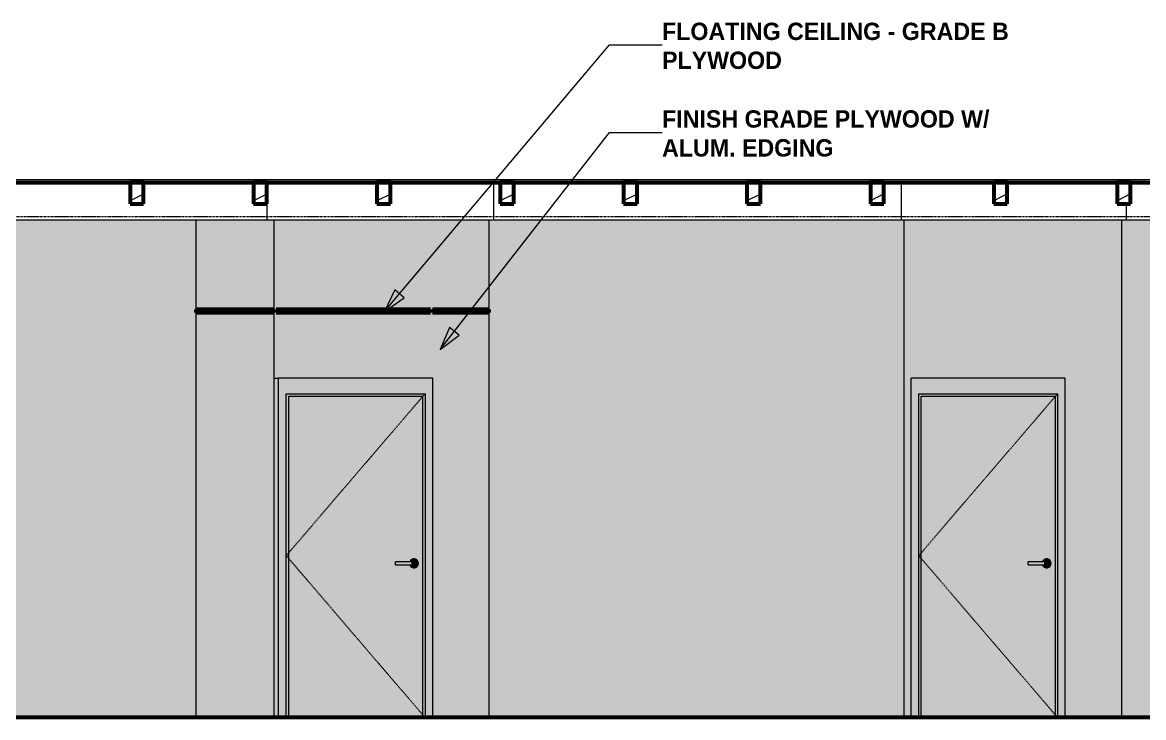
# Model space of a CAD drawing. Header units: inches. Extents: x -3547 to 1646, y 123 to 485.
# Drawn here: x 1069.2 to 1360, y 268 to 448.3 of the extents above; entities that cross this region are included whole.
import ezdxf

# ---------------------------------------------------------------- set-up
doc = ezdxf.new("R2010")
doc.units = ezdxf.units.IN
doc.header["$MEASUREMENT"] = 0
doc.linetypes.add('Dash 1_16_', pattern=[0.125, 0.0625, -0.0625])
doc.linetypes.add('Grid Line 1_2_', pattern=[0.875, 0.5, -0.125, 0.125, -0.125])
for name, color, linetype, lineweight in [('0-2', 7, 'Continuous', 9), ('0-3', 50, 'Continuous', 5), ('A-CLNG', 13, 'Continuous', 18), ('A-CLNG-2', 13, 'Continuous', 60), ('A-DOOR', 31, 'Continuous', 18), ('A-DOOR-1', 31, 'Continuous', 9), ('A-DOOR-2', 31, 'Dash 1_16_', 9), ('A-DOOR-FRAM', 31, 'Continuous', 9), ('A-DOOR-FRAM-1', 31, 'Continuous', 18), ('A-FLOR-2', 250, 'Continuous', 60), ('A-FLOR-LEVL-1', 51, 'Grid Line 1_2_', 9), ('A-FLOR-MCUT-1', 10, 'Continuous', 18), ('A-FLOR-PATT-1', 7, 'Continuous', 9), ('A-FLOR-PATT-3', 253, 'Continuous', 9), ('A-ROOF-3', 10, 'Continuous', 18), ('G-ANNO-TEXT', 231, 'Continuous', 9), ('I-WALL', 2, 'Continuous', 18), ('I-WALL-1', 2, 'Continuous', 5), ('S-BEAM', 12, 'Continuous', 9), ('S-BEAM-1', 250, 'Continuous', 60)]:
    doc.layers.add(name, color=color, linetype=linetype, lineweight=lineweight)
doc.styles.add('Century Gothic_B', font='GOTHICB.TTF', dxfattribs={"height": 4.5})
pattern_1 = [(216.87, (3.642, 7.997), (23.9897714, 15.99364286), [3.998, -35.986]), (206.565, (8.44, 5.598), (-7.9970807, -7.996619), [8.941, -8.941]), (198.435, (8.44, 1.599), (-15.9938446, -7.9970983), [5.058, -20.23])]

# ---------------------------------------------------------------- blocks, each defined once
blk = doc.blocks.new('CTR - 1st Phase - Shell_rvt-4-INTERIOR ELEVATION - CORRIDOR EAST _302_E_ - 3RD FLOOR - WEST WALL')
at = {"layer": 'A-FLOR-PATT-1'}
h = blk.add_hatch(dxfattribs=at)
h.set_pattern_fill('FP_29', color=256, style=0, pattern_type=2)
h.set_pattern_definition([(0, (0.443, 0), (0, 2.399), []), (315, (0.443, 0), (2.3985062, 0), [3.393, -3.393]), (45, (0.443, 0), (2.3985062, 0), [3.393, -3.393])])
h.paths.add_polyline_path([(2460.22, 406.76), (3408.67, 406.76), (3408.67, 407.51), (2452.24, 407.51), (2452.24, 406.76)], flags=0)
at = {"layer": 'A-FLOR-PATT-3'}
h = blk.add_hatch(dxfattribs=at)
h.set_pattern_fill('FP_28', color=256, style=0, pattern_type=2)
h.set_pattern_definition([(0, (0.443, 0), (0, 4.5), []), (90, (0.443, 0), (-4.5, 3e-16), [])])
h.paths.add_polyline_path([(3398.94, 407.51), (3408.67, 407.51), (3408.67, 407.6), (2452.24, 407.6), (2452.24, 407.51), (3366.27, 407.51)], flags=0)
at = {"layer": 'A-FLOR-2'}
for p, q in [((2452.24, 406.76), (3408.67, 406.76)), ((3496.97, 268), (2452.24, 268))]:
    blk.add_line(p, q, dxfattribs=at)
at = {"layer": 'A-FLOR-MCUT-1'}
blk.add_line((3408.67, 407.51), (2452.24, 407.51), dxfattribs=at)
at = {"layer": 'A-ROOF-3'}
for p, q in [((3102.36, 406.76), (3102.36, 397)), ((3208.07, 406.76), (3208.07, 397)), ((3043.57, 401.26), (3043.57, 397)), ((3266.42, 401.26), (3266.42, 397))]:
    blk.add_line(p, q, dxfattribs=at)
blk = doc.blocks.new('LVL-Laminated Veneer Lumber - 4X6 S_ PINE - NO_ 1-V78-INTERIOR ELEVATION - CORRIDOR EAST _302_E_ - 3RD FLOOR - WEST WALL')
at = {"layer": 'S-BEAM'}
h = blk.add_hatch(dxfattribs=at)
h.set_pattern_fill('FP_34', color=256, style=0, pattern_type=2)
h.set_pattern_definition(pattern_1)
h.paths.add_polyline_path([(3011.57, 401.26), (3011.57, 406.76), (3008.07, 406.76), (3008.07, 401.26)], flags=0)
at = {"layer": 'S-BEAM-1'}
for p, q in [((3011.57, 406.76), (3008.07, 406.76)), ((3008.07, 406.76), (3008.07, 401.26)), ((3011.57, 401.26), (3011.57, 406.76)), ((3008.07, 401.26), (3011.57, 401.26))]:
    blk.add_line(p, q, dxfattribs=at)
blk = doc.blocks.new('LVL-Laminated Veneer Lumber - 4X6 S_ PINE - NO_ 1-2262206-INTERIOR ELEVATION - CORRIDOR EAST _302_E_ - 3RD FLOOR - WEST WALL')
at = {"layer": 'S-BEAM'}
h = blk.add_hatch(dxfattribs=at)
h.set_pattern_fill('FP_34', color=256, style=0, pattern_type=2)
h.set_pattern_definition(pattern_1)
h.paths.add_polyline_path([(3043.57, 401.26), (3043.57, 406.76), (3040.07, 406.76), (3040.07, 401.26)], flags=0)
at = {"layer": 'S-BEAM-1'}
for p, q in [((3043.57, 406.76), (3040.07, 406.76)), ((3040.07, 406.76), (3040.07, 401.26)), ((3043.57, 401.26), (3043.57, 406.76)), ((3040.07, 401.26), (3043.57, 401.26))]:
    blk.add_line(p, q, dxfattribs=at)
blk = doc.blocks.new('LVL-Laminated Veneer Lumber - 4X6 S_ PINE - NO_ 1-2262204-INTERIOR ELEVATION - CORRIDOR EAST _302_E_ - 3RD FLOOR - WEST WALL')
at = {"layer": 'S-BEAM'}
h = blk.add_hatch(dxfattribs=at)
h.set_pattern_fill('FP_34', color=256, style=0, pattern_type=2)
h.set_pattern_definition(pattern_1)
h.paths.add_polyline_path([(3072.07, 401.26), (3075.57, 401.26), (3075.57, 406.76), (3072.07, 406.76)], flags=0)
at = {"layer": 'S-BEAM-1'}
for p, q in [((3075.57, 406.76), (3072.07, 406.76)), ((3072.07, 406.76), (3072.07, 401.26)), ((3075.57, 401.26), (3075.57, 406.76)), ((3072.07, 401.26), (3075.57, 401.26))]:
    blk.add_line(p, q, dxfattribs=at)
blk = doc.blocks.new('LVL-Laminated Veneer Lumber - 4X6 S_ PINE - NO_ 1-V79-INTERIOR ELEVATION - CORRIDOR EAST _302_E_ - 3RD FLOOR - WEST WALL')
at = {"layer": 'S-BEAM'}
h = blk.add_hatch(dxfattribs=at)
h.set_pattern_fill('FP_34', color=256, style=0, pattern_type=2)
h.set_pattern_definition(pattern_1)
h.paths.add_polyline_path([(3107.57, 401.26), (3107.57, 406.76), (3104.07, 406.76), (3104.07, 401.26), (3104.86, 401.26)], flags=0)
at = {"layer": 'S-BEAM-1'}
for p, q in [((3107.57, 406.76), (3104.07, 406.76)), ((3104.07, 406.76), (3104.07, 401.26)), ((3107.57, 401.26), (3107.57, 406.76)), ((3104.07, 401.26), (3107.57, 401.26))]:
    blk.add_line(p, q, dxfattribs=at)
blk = doc.blocks.new('LVL-Laminated Veneer Lumber - 4X6 S_ PINE - NO_ 1-V80-INTERIOR ELEVATION - CORRIDOR EAST _302_E_ - 3RD FLOOR - WEST WALL')
at = {"layer": 'S-BEAM'}
h = blk.add_hatch(dxfattribs=at)
h.set_pattern_fill('FP_34', color=256, style=0, pattern_type=2)
h.set_pattern_definition(pattern_1)
h.paths.add_polyline_path([(3136.07, 401.26), (3139.57, 401.26), (3139.57, 406.76), (3136.07, 406.76)], flags=0)
at = {"layer": 'S-BEAM-1'}
for p, q in [((3139.57, 406.76), (3136.07, 406.76)), ((3136.07, 406.76), (3136.07, 401.26)), ((3139.57, 401.26), (3139.57, 406.76)), ((3136.07, 401.26), (3139.57, 401.26))]:
    blk.add_line(p, q, dxfattribs=at)
blk = doc.blocks.new('LVL-Laminated Veneer Lumber - 4X6 S_ PINE - NO_ 1-V81-INTERIOR ELEVATION - CORRIDOR EAST _302_E_ - 3RD FLOOR - WEST WALL')
at = {"layer": 'S-BEAM'}
h = blk.add_hatch(dxfattribs=at)
h.set_pattern_fill('FP_34', color=256, style=0, pattern_type=2)
h.set_pattern_definition(pattern_1)
h.paths.add_polyline_path([(3170.21, 401.26), (3171.57, 401.26), (3171.57, 406.76), (3168.07, 406.76), (3168.07, 401.26)], flags=0)
at = {"layer": 'S-BEAM-1'}
for p, q in [((3171.57, 406.76), (3168.07, 406.76)), ((3168.07, 406.76), (3168.07, 401.26)), ((3171.57, 401.26), (3171.57, 406.76)), ((3168.07, 401.26), (3171.57, 401.26))]:
    blk.add_line(p, q, dxfattribs=at)
blk = doc.blocks.new('LVL-Laminated Veneer Lumber - 4X6 S_ PINE - NO_ 1-V82-INTERIOR ELEVATION - CORRIDOR EAST _302_E_ - 3RD FLOOR - WEST WALL')
at = {"layer": 'S-BEAM'}
h = blk.add_hatch(dxfattribs=at)
h.set_pattern_fill('FP_34', color=256, style=0, pattern_type=2)
h.set_pattern_definition(pattern_1)
h.paths.add_polyline_path([(3202.89, 401.26), (3203.57, 401.26), (3203.57, 406.76), (3200.07, 406.76), (3200.07, 401.26)], flags=0)
at = {"layer": 'S-BEAM-1'}
for p, q in [((3203.57, 406.76), (3200.07, 406.76)), ((3200.07, 406.76), (3200.07, 401.26)), ((3203.57, 401.26), (3203.57, 406.76)), ((3200.07, 401.26), (3203.57, 401.26))]:
    blk.add_line(p, q, dxfattribs=at)
blk = doc.blocks.new('LVL-Laminated Veneer Lumber - 4X6 S_ PINE - NO_ 1-V83-INTERIOR ELEVATION - CORRIDOR EAST _302_E_ - 3RD FLOOR - WEST WALL')
at = {"layer": 'S-BEAM'}
h = blk.add_hatch(dxfattribs=at)
h.set_pattern_fill('FP_34', color=256, style=0, pattern_type=2)
h.set_pattern_definition(pattern_1)
h.paths.add_polyline_path([(3232.07, 401.26), (3235.57, 401.26), (3235.56, 406.76), (3232.07, 406.76)], flags=0)
at = {"layer": 'S-BEAM-1'}
for p, q in [((3235.57, 406.76), (3232.07, 406.76)), ((3232.07, 406.76), (3232.07, 401.26)), ((3235.57, 401.26), (3235.57, 406.76)), ((3232.07, 401.26), (3235.57, 401.26))]:
    blk.add_line(p, q, dxfattribs=at)
blk = doc.blocks.new('LVL-Laminated Veneer Lumber - 4X6 S_ PINE - NO_ 1-2262207-INTERIOR ELEVATION - CORRIDOR EAST _302_E_ - 3RD FLOOR - WEST WALL')
at = {"layer": 'S-BEAM'}
h = blk.add_hatch(dxfattribs=at)
h.set_pattern_fill('FP_34', color=256, style=0, pattern_type=2)
h.set_pattern_definition(pattern_1)
h.paths.add_polyline_path([(3267.57, 401.26), (3267.57, 406.76), (3264.07, 406.76), (3264.07, 401.26), (3266.42, 401.26)], flags=0)
at = {"layer": 'S-BEAM-1'}
for p, q in [((3267.57, 406.76), (3264.07, 406.76)), ((3264.07, 406.76), (3264.07, 401.26)), ((3267.57, 401.26), (3267.57, 406.76)), ((3264.07, 401.26), (3267.57, 401.26))]:
    blk.add_line(p, q, dxfattribs=at)
blk = doc.blocks.new('CTR - 1st Phase - Structure_rvt-4-INTERIOR ELEVATION - CORRIDOR EAST _302_E_ - 3RD FLOOR - WEST WALL')
at = {"layer": '0-2'}
for name in ['LVL-Laminated Veneer Lumber - 4X6 S_ PINE - NO_ 1-V78-INTERIOR ELEVATION - CORRIDOR EAST _302_E_ - 3RD FLOOR - WEST WALL', 'LVL-Laminated Veneer Lumber - 4X6 S_ PINE - NO_ 1-2262206-INTERIOR ELEVATION - CORRIDOR EAST _302_E_ - 3RD FLOOR - WEST WALL', 'LVL-Laminated Veneer Lumber - 4X6 S_ PINE - NO_ 1-2262204-INTERIOR ELEVATION - CORRIDOR EAST _302_E_ - 3RD FLOOR - WEST WALL', 'LVL-Laminated Veneer Lumber - 4X6 S_ PINE - NO_ 1-V79-INTERIOR ELEVATION - CORRIDOR EAST _302_E_ - 3RD FLOOR - WEST WALL', 'LVL-Laminated Veneer Lumber - 4X6 S_ PINE - NO_ 1-V80-INTERIOR ELEVATION - CORRIDOR EAST _302_E_ - 3RD FLOOR - WEST WALL', 'LVL-Laminated Veneer Lumber - 4X6 S_ PINE - NO_ 1-V81-INTERIOR ELEVATION - CORRIDOR EAST _302_E_ - 3RD FLOOR - WEST WALL', 'LVL-Laminated Veneer Lumber - 4X6 S_ PINE - NO_ 1-V82-INTERIOR ELEVATION - CORRIDOR EAST _302_E_ - 3RD FLOOR - WEST WALL', 'LVL-Laminated Veneer Lumber - 4X6 S_ PINE - NO_ 1-V83-INTERIOR ELEVATION - CORRIDOR EAST _302_E_ - 3RD FLOOR - WEST WALL', 'LVL-Laminated Veneer Lumber - 4X6 S_ PINE - NO_ 1-2262207-INTERIOR ELEVATION - CORRIDOR EAST _302_E_ - 3RD FLOOR - WEST WALL']:
    blk.add_blockref(name, (0, 0), dxfattribs=at)
blk = doc.blocks.new('HOLLOW METAL - UNIT DOOR-2191977-INTERIOR ELEVATION - CORRIDOR EAST _302_E_ - 3RD FLOOR - WEST WALL')
at = {"layer": 'A-DOOR'}
h = blk.add_hatch(color=256, dxfattribs=at)
h.paths.add_polyline_path([(3065.44, 268), (3083.95, 268), (3083.95, 351.37), (3049.2, 351.37), (3049.2, 268)], flags=0)
h.paths.add_polyline_path([(3081.72, 306.82), (3081.41, 306.86), (3081.13, 306.98), (3080.88, 307.16), (3080.7, 307.41), (3080.61, 307.61), (3076.9, 307.62), (3076.9, 308.39), (3080.61, 308.39), (3080.7, 308.59), (3080.88, 308.84), (3081.13, 309.02), (3081.41, 309.14), (3081.72, 309.18), (3082.02, 309.14), (3082.31, 309.02), (3082.55, 308.84), (3082.74, 308.59), (3082.86, 308.31), (3082.9, 308), (3082.86, 307.69), (3082.74, 307.41), (3082.55, 307.16), (3082.31, 306.98), (3082.02, 306.86)], flags=0)
for points in [[(3080.54, 308), (3081.03, 308), (3081.03, 308.39), (3076.9, 308.38), (3076.9, 308), (3080.36, 308)], [(3081.72, 306.82), (3082.02, 306.86), (3082.31, 306.98), (3082.55, 307.16), (3082.74, 307.41), (3082.86, 307.69), (3082.9, 308), (3082.86, 308.31), (3082.74, 308.59), (3082.55, 308.84), (3082.31, 309.02), (3082.02, 309.14), (3081.72, 309.18), (3081.41, 309.14), (3081.13, 309.02), (3080.88, 308.84), (3080.7, 308.59), (3080.63, 308.39), (3081.64, 308.38), (3081.62, 308.39), (3081.8, 308.35), (3081.88, 308.29), (3081.92, 308.25), (3081.99, 308.13), (3082, 308.1), (3082.01, 307.99), (3081.97, 307.83), (3081.92, 307.75), (3081.87, 307.7), (3081.78, 307.64), (3081.69, 307.62), (3081.52, 307.61), (3081.45, 307.62), (3080.61, 307.61), (3080.7, 307.41), (3080.88, 307.16), (3081.13, 306.98), (3081.41, 306.86)], [(3081.75, 308), (3082.01, 308), (3081.98, 308.14), (3081.92, 308.25), (3081.84, 308.33), (3081.78, 308.36), (3081.71, 308.38), (3081.53, 308.38), (3081.4, 308.38), (3081.03, 308.38), (3081.03, 308), (3081.73, 308)], [(3080.59, 307.61), (3081.03, 307.62), (3081.03, 308), (3076.9, 308), (3076.9, 307.61), (3080.55, 307.61)]]:
    blk.add_hatch(color=256, dxfattribs=at).paths.add_polyline_path(points, flags=0)
h = blk.add_hatch(color=256, dxfattribs=at)
h.paths.add_polyline_path([(3081.9, 307.72), (3081.99, 307.88), (3082, 307.9), (3082, 308), (3081.96, 308), (3081.91, 307.75)], flags=0)
h.paths.add_polyline_path([(3081.62, 307.61), (3081.78, 307.64), (3081.88, 307.71), (3081.9, 307.75), (3081.96, 308), (3081.03, 308), (3081.03, 307.61), (3081.06, 307.62), (3081.59, 307.61)], flags=0)
at = {"layer": 'A-DOOR-FRAM-1'}
for points in [[(3085.99, 268), (3086.57, 268), (3086.57, 356), (3046.57, 356), (3046.57, 268), (3048.57, 268), (3048.57, 352), (3084.57, 352), (3084.57, 268)], [(3048.57, 268), (3049.2, 268), (3049.2, 351.37), (3083.95, 351.37), (3083.95, 268), (3084.57, 268), (3084.57, 352), (3048.57, 352), (3048.57, 302.9)]]:
    blk.add_hatch(color=256, dxfattribs=at).paths.add_polyline_path(points, flags=0)
at = {"layer": 'A-DOOR-1'}
for p, q in [((3081.03, 308.39), (3076.9, 308.39)), ((3076.9, 308), (3076.9, 308.39)), ((3076.9, 307.61), (3076.9, 308)), ((3076.9, 307.61), (3081.03, 307.61))]:
    blk.add_line(p, q, dxfattribs=at)
at = {"layer": 'A-DOOR-1', "flags": 128}
for points in [[(3081.62, 308.39), (3081.62, 308.39), (3081.62, 308.39), (3081.62, 308.39), (3081.61, 308.39), (3081.61, 308.39), (3081.6, 308.39), (3081.6, 308.39), (3081.59, 308.39), (3081.58, 308.39), (3081.57, 308.39), (3081.56, 308.39), (3081.55, 308.39), (3081.54, 308.39), (3081.53, 308.39), (3081.52, 308.39), (3081.5, 308.39), (3081.49, 308.39), (3081.47, 308.39), (3081.46, 308.39), (3081.44, 308.39), (3081.42, 308.39), (3081.41, 308.39), (3081.39, 308.39), (3081.37, 308.39), (3081.35, 308.39), (3081.33, 308.39), (3081.31, 308.39), (3081.29, 308.39), (3081.27, 308.39), (3081.24, 308.39), (3081.22, 308.39), (3081.2, 308.39), (3081.18, 308.39), (3081.15, 308.39), (3081.13, 308.39), (3081.11, 308.39), (3081.08, 308.39), (3081.06, 308.39), (3081.04, 308.39), (3081.03, 308.39)], [(3081.03, 307.61), (3081.05, 307.61), (3081.08, 307.61), (3081.1, 307.61), (3081.12, 307.61), (3081.15, 307.61), (3081.17, 307.61), (3081.19, 307.61), (3081.22, 307.61), (3081.24, 307.61), (3081.26, 307.61), (3081.28, 307.61), (3081.3, 307.61), (3081.32, 307.61), (3081.34, 307.61), (3081.36, 307.61), (3081.38, 307.61), (3081.4, 307.61), (3081.42, 307.61), (3081.44, 307.61), (3081.45, 307.61), (3081.47, 307.61), (3081.49, 307.61), (3081.5, 307.61), (3081.51, 307.61), (3081.53, 307.61), (3081.54, 307.61), (3081.55, 307.61), (3081.56, 307.61), (3081.57, 307.61), (3081.58, 307.61), (3081.59, 307.61), (3081.6, 307.61), (3081.6, 307.61), (3081.61, 307.61), (3081.61, 307.61), (3081.62, 307.61), (3081.62, 307.61), (3081.62, 307.61), (3081.62, 307.61)]]:
    blk.add_lwpolyline(points, dxfattribs=at)
at = {"layer": 'A-DOOR-1'}
for start, end in [(0, 160.3657), (199.5633, 0)]:
    blk.add_arc((3081.72, 308), 1.18, start, end, dxfattribs=at)
at = {"layer": 'A-DOOR-2'}
for p, q in [((3084.57, 352), (3048.57, 310)), ((3048.57, 310), (3084.57, 268))]:
    blk.add_line(p, q, dxfattribs=at)
at = {"layer": 'A-DOOR-FRAM'}
for p, q in [((3046.57, 268), (3046.57, 356)), ((3086.57, 356), (3046.57, 356)), ((3086.57, 268), (3086.57, 356)), ((3048.57, 268), (3048.57, 352)), ((3048.57, 352), (3084.57, 352)), ((3084.57, 352), (3084.57, 268)), ((3049.2, 268), (3049.2, 351.37)), ((3049.2, 351.37), (3083.95, 351.37)), ((3083.95, 351.37), (3083.95, 268))]:
    blk.add_line(p, q, dxfattribs=at)

msp = doc.modelspace()

# ---------------------------------------------------------------- hatches: boundary and pattern name
at = {"layer": 'A-CLNG'}
h = msp.add_hatch(color=256, dxfattribs=at)
h.paths.add_polyline_path([(1177.58, 373.07), (1190.29, 373.07), (1190.29, 373.82), (1175.54, 373.82), (1175.54, 373.07)], flags=0)
h.paths.add_polyline_path([(1126.5, 373.07), (1134.38, 373.07), (1134.38, 373.82), (1114.16, 373.82), (1114.16, 373.07)], flags=0)
h.paths.add_polyline_path([(1135.04, 373.07), (1175.04, 373.07), (1175.04, 373.82), (1135.04, 373.82)], flags=0)
at = {"layer": 'G-ANNO-TEXT'}
for points in [[(1163.15, 373.31), (1168.25, 376.86), (1165.79, 378.93)], [(1177.57, 363.46), (1182.52, 367.21), (1179.99, 369.18)]]:
    msp.add_hatch(color=256, dxfattribs=at).paths.add_polyline_path(points, flags=0)
at = {"layer": 'I-WALL-1'}
for points in [[(873.75, 268), (1114.16, 268), (1114.16, 397), (873.75, 397), (873.75, 373.82), (883.95, 373.82), (883.95, 373.07), (873.75, 373.07), (873.75, 337.8)], [(1190.29, 268), (1199.29, 268), (1199.29, 397), (1190.29, 397), (1190.29, 270.79)], [(1288.94, 268), (1288.94, 397), (1199.29, 397), (1199.29, 268)], [(1296.03, 268), (1297.82, 268), (1297.82, 397), (1288.94, 397), (1288.94, 268)], [(1297.82, 268), (1299.69, 268), (1299.69, 356), (1339.69, 356), (1339.69, 268), (1354.35, 268), (1354.35, 397), (1297.82, 397), (1297.82, 269.32)], [(1363.35, 268), (1363.35, 397), (1354.35, 397), (1354.35, 268), (1355.61, 268)], [(1135.63, 268), (1135.63, 356), (1134.38, 356), (1134.38, 268)]]:
    msp.add_hatch(color=256, dxfattribs=at).paths.add_polyline_path(points, flags=0)
h = msp.add_hatch(color=256, dxfattribs=at)
h.paths.add_polyline_path([(1132.63, 268), (1133.75, 268), (1133.75, 373.07), (1114.16, 373.07), (1114.16, 268), (1128.57, 268)], flags=0)
h.paths.add_polyline_path([(1128.57, 373.82), (1133.75, 373.82), (1133.75, 397), (1114.16, 397), (1114.16, 373.82), (1126.5, 373.82)], flags=0)
h = msp.add_hatch(color=256, dxfattribs=at)
h.paths.add_polyline_path([(1134.38, 268), (1134.38, 373.07), (1133.75, 373.07), (1133.75, 268)], flags=0)
h.paths.add_polyline_path([(1134.38, 373.82), (1134.38, 397), (1133.75, 397), (1133.75, 373.82), (1134.29, 373.82)], flags=0)
h = msp.add_hatch(color=256, dxfattribs=at)
h.paths.add_polyline_path([(1190.29, 268), (1190.29, 373.07), (1175.54, 373.07), (1175.54, 373.82), (1190.29, 373.82), (1190.29, 397), (1134.38, 397), (1134.38, 356), (1175.63, 356), (1175.63, 268)], flags=0)
h.paths.add_polyline_path([(1144.9, 373.07), (1135.04, 373.07), (1135.04, 373.82), (1175.04, 373.82), (1175.04, 373.07), (1158.07, 373.07)], flags=0)

# ---------------------------------------------------------------- linework, layer by layer
at = {"layer": 'A-CLNG-2'}
for p, q in [((1134.38, 373.82), (1114.16, 373.82)), ((1114.16, 373.82), (1114.16, 373.07)), ((1114.16, 373.07), (1134.38, 373.07)), ((1134.38, 373.07), (1134.38, 373.82)), ((1175.04, 373.82), (1135.04, 373.82)), ((1135.04, 373.82), (1135.04, 373.07)), ((1135.04, 373.07), (1175.04, 373.07)), ((1175.04, 373.07), (1175.04, 373.82)), ((1190.29, 373.82), (1175.54, 373.82)), ((1175.54, 373.82), (1175.54, 373.07)), ((1175.54, 373.07), (1190.29, 373.07)), ((1190.29, 373.07), (1190.29, 373.82))]:
    msp.add_line(p, q, dxfattribs=at)
at = {"layer": 'A-FLOR-LEVL-1'}
for p, q in [((492.05, 398), (1634.35, 398)), ((492.05, 268), (1634.35, 268))]:
    msp.add_line(p, q, dxfattribs=at)
at = {"layer": 'G-ANNO-TEXT'}
for p, q in [((1163.15, 373.31), (1221.44, 442.5)), ((1221.44, 442.5), (1235.1, 442.5)), ((1177.57, 363.46), (1221.44, 419.77)), ((1221.44, 419.77), (1235.1, 419.77)), ((1165.79, 378.93), (1163.15, 373.31)), ((1168.25, 376.86), (1165.79, 378.93)), ((1163.15, 373.31), (1168.25, 376.86)), ((1179.99, 369.18), (1177.57, 363.46)), ((1177.57, 363.46), (1182.52, 367.21)), ((1182.52, 367.21), (1179.99, 369.18))]:
    msp.add_line(p, q, dxfattribs=at)
at = {"layer": 'I-WALL'}
for p, q in [((1133.75, 397), (542.88, 397)), ((1114.16, 397), (1114.16, 373.82)), ((1496.73, 397), (1133.75, 397)), ((1134.38, 397), (1134.38, 373.82)), ((1190.29, 373.82), (1190.29, 397)), ((1297.82, 397), (1297.82, 268)), ((1354.35, 268), (1354.35, 397)), ((1114.16, 373.07), (1114.16, 268)), ((1134.38, 373.07), (1134.38, 268)), ((1190.29, 268), (1190.29, 373.07)), ((1134.38, 356), (1135.63, 356))]:
    msp.add_line(p, q, dxfattribs=at)

# ---------------------------------------------------------------- block references
at = {"layer": '0-3'}
for name in ['CTR - 1st Phase - Shell_rvt-4-INTERIOR ELEVATION - CORRIDOR EAST _302_E_ - 3RD FLOOR - WEST WALL', 'CTR - 1st Phase - Structure_rvt-4-INTERIOR ELEVATION - CORRIDOR EAST _302_E_ - 3RD FLOOR - WEST WALL']:
    msp.add_blockref(name, (-1910.94, 0), dxfattribs=at)
at = {"layer": 'A-DOOR'}
for p in [(-1910.94, 0), (-1746.88, 0)]:
    msp.add_blockref('HOLLOW METAL - UNIT DOOR-2191977-INTERIOR ELEVATION - CORRIDOR EAST _302_E_ - 3RD FLOOR - WEST WALL', p, dxfattribs=at)

# ---------------------------------------------------------------- texts
at = {"layer": 'G-ANNO-TEXT', "char_height": 4.5, "attachment_point": 1, "style": 'Century Gothic_B'}
for s, insert, width in [('FLOATING CEILING - GRADE B', (1235.1, 448.25), 109.383), ('PLYWOOD', (1235.1, 440.75), 38.0265), ('FINISH GRADE PLYWOOD W/', (1235.1, 425.53), 104.232), ('ALUM. EDGING', (1235.1, 418.03), 55.752)]:
    msp.add_mtext(s, dxfattribs=dict(at, insert=insert, width=width))

doc.saveas('drawing.dxf')
